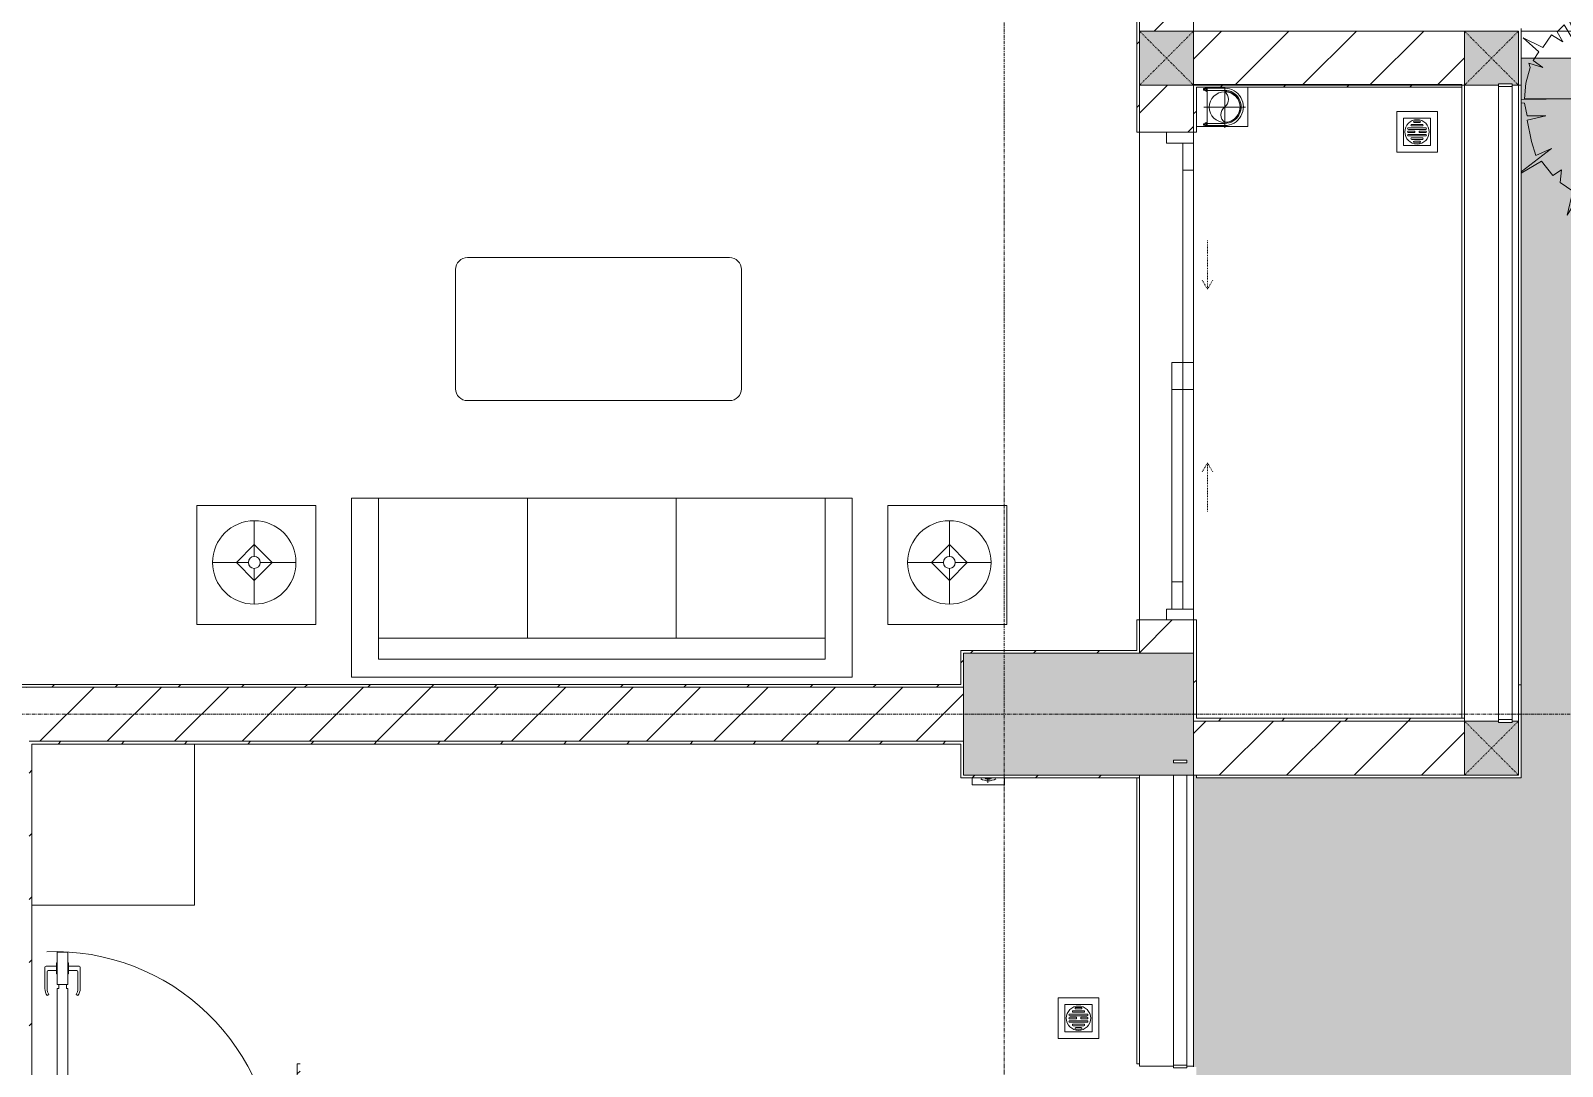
# Model space of a CAD drawing. Header units: millimetres. Extents: x 5357 to 259384, y -16348 to 109893.
# Drawn here: x 49158 to 54814, y 60437 to 64260 of the extents above; entities that cross this region are included whole.
import ezdxf

# ---------------------------------------------------------------- set-up
doc = ezdxf.new("R2010")
doc.units = ezdxf.units.MM
for name, pattern in [('Dash', [6, 3, -3]), ('Grid Line', [22.225, 12.7, -3.175, 3.175, -3.175]), ('IMPORT-CENTER _3_', [10.16, 6.35, -1.27, 1.27, -1.27])]:
    doc.linetypes.add(name, pattern=pattern)
for name, color, linetype, lineweight in [('0-1', 7, 'Continuous', 5), ('A-DETL-GENF-1', 53, 'Continuous', 9), ('A-DOOR', 31, 'Continuous', 9), ('A-DOOR-1', 254, 'Continuous', 9), ('A-DOOR-2', 53, 'Continuous', 9), ('A-DOOR-FRAM', 31, 'Continuous', 9), ('A-DOOR-HDLN', 31, 'Dash', 9), ('A-FLOR-1', 53, 'Continuous', 9), ('A-FLOR-HRAL', 11, 'Continuous', 9), ('A-FLOR-HRAL-1', 254, 'Continuous', 9), ('A-FLOR-HRAL-2', 53, 'Continuous', 9), ('A-FLOR-PATT', 8, 'Continuous', 9), ('A-WALL', 113, 'Continuous', 9), ('A-WALL-2', 53, 'Continuous', 9), ('A-WALL-3', 113, 'Continuous', 18), ('A-WALL-PATT', 111, 'Continuous', 9), ('A-WALL-PATT-2', 53, 'Continuous', 9), ('G-IMPT', 8, 'Continuous', 9), ('G-IMPT-1', 254, 'Continuous', 9), ('G-IMPT-2', 8, 'IMPORT-CENTER _3_', 9), ('I-FURN', 30, 'Continuous', 9), ('I-FURN-1', 254, 'Continuous', 9), ('I-WALL-1', 9, 'Continuous', 18), ('I-WALL-2', 53, 'Continuous', 9), ('L-PLNT-1', 7, 'Continuous', 9), ('M-EQPM', 50, 'Continuous', 9), ('S-BEAM-1', 53, 'Continuous', 9), ('S-COLS', 52, 'Continuous', 9), ('S-COLS-1', 253, 'Continuous', 5), ('S-COLS-2', 9, 'Continuous', 18), ('S-COLS-5', 52, 'Continuous', 18), ('S-COLS-6', 52, 'Dash', 9), ('S-COLS-HDLN', 52, 'Dash', 9), ('S-GRID-1', 1, 'Grid Line', 9)]:
    doc.layers.add(name, color=color, linetype=linetype, lineweight=lineweight)
pattern_1 = [(45, (0, 0), (-116.67262, 116.67262), [])]
pattern_2 = [(45, (0, 0), (-124.4508, 124.4508), [])]

# ---------------------------------------------------------------- blocks, each defined once
blk = doc.blocks.new('NCV_TKTC_KET CAU_rvt-1-TKCS_MB CẢNH QUAN CÂY XANH')
at = {"layer": 'S-COLS-1'}
h = blk.add_hatch(color=256, dxfattribs=at)
h.paths.add_polyline_path([(53452.6, 61511.9), (53452.6, 61961.9), (52602.6, 61961.9), (52602.6, 61511.9), (53427.6, 61511.9)])
h.paths.add_polyline_path([(53427.6, 61556.9), (53377.6, 61556.9), (53377.6, 61566.9), (53427.6, 61566.9)])
at = {"layer": 'A-FLOR-1'}
blk.add_line((53452.6, 60436.9), (53452.6, 61511.9), dxfattribs=at)
at = {"layer": 'S-BEAM-1'}
blk.add_line((54652.6, 61711.9), (54652.6, 64058.6), dxfattribs=at)
at = {"layer": 'S-COLS-2'}
for p, q in [((52602.6, 61961.9), (52602.6, 61511.9)), ((53452.6, 61961.9), (52602.6, 61961.9)), ((53452.6, 61511.9), (53452.6, 61961.9)), ((52602.6, 61511.9), (53452.6, 61511.9))]:
    blk.add_line(p, q, dxfattribs=at)
blk = doc.blocks.new('LOBBY_SOFA_1 - LOBBY_SOFA_1-V24-TKCS_MB CẢNH QUAN CÂY XANH')
at = {"layer": 'I-FURN'}
for p, q in [((-2128.3, 1548.5), (-1160.3, 1548.5)), ((-2172.3, 1064.5), (-2172.3, 1504.5)), ((-1116.3, 1504.5), (-1116.3, 1064.5)), ((-1160.3, 1020.5), (-2128.3, 1020.5)), ((-2688.2, 633.5), (-3128.2, 633.5)), ((-3128.2, 633.5), (-3128.2, 193.5)), ((-2688.2, 193.5), (-2688.2, 633.5)), ((-2556, 660), (-708, 660)), ((-2556, 0), (-2556, 660)), ((-2457, 66), (-2457, 660)), ((-1907, 143), (-1907, 660)), ((-1357, 143), (-1357, 660)), ((-807, 660), (-807, 66)), ((-708, 660), (-708, 0)), ((-575.9, 633.5), (-135.9, 633.5)), ((-575.9, 193.5), (-575.9, 633.5)), ((-135.9, 633.5), (-135.9, 193.5)), ((-2915.4, 445), (-2915.4, 577)), ((-348.6, 445), (-348.6, 577)), ((-2981.4, 423), (-2915.4, 489)), ((-2915.4, 489), (-2849.4, 423)), ((-348.6, 489), (-414.6, 423)), ((-282.6, 423), (-348.6, 489)), ((-2937.4, 423), (-3069.4, 423)), ((-2915.4, 357), (-2981.4, 423)), ((-2849.4, 423), (-2915.4, 357)), ((-2915.4, 269), (-2915.4, 401)), ((-2893.4, 423), (-2761.4, 423)), ((-370.6, 423), (-502.6, 423)), ((-414.6, 423), (-348.6, 357)), ((-348.6, 357), (-282.6, 423)), ((-348.6, 269), (-348.6, 401)), ((-326.6, 423), (-194.6, 423)), ((-3128.2, 193.5), (-2688.2, 193.5)), ((-135.9, 193.5), (-575.9, 193.5)), ((-807, 143), (-2457, 143)), ((-807, 66), (-2457, 66)), ((-708, 0), (-2556, 0))]:
    blk.add_line(p, q, dxfattribs=at)
for centre, radius in [((-2915.4, 423), 154), ((-348.6, 423), 154), ((-2915.4, 423), 22), ((-348.6, 423), 22)]:
    blk.add_circle(centre, radius, dxfattribs=at)
for centre, start, end in [((-2128.3, 1504.5), 90, 180), ((-1160.3, 1504.5), 0, 90), ((-2128.3, 1064.5), 180, 270), ((-1160.3, 1064.5), 270, 0)]:
    blk.add_arc(centre, 44, start, end, dxfattribs=at)
at = {"layer": 'I-FURN-1'}
for p, q in [((-2128.3, 1548.5), (-1160.3, 1548.5)), ((-2172.3, 1064.5), (-2172.3, 1504.5)), ((-1116.3, 1504.5), (-1116.3, 1064.5)), ((-1160.3, 1020.5), (-2128.3, 1020.5)), ((-3128.2, 633.5), (-2688.2, 633.5)), ((-3128.2, 193.5), (-3128.2, 633.5)), ((-2688.2, 633.5), (-2688.2, 193.5)), ((-2556, 660), (-708, 660)), ((-2556, 0), (-2556, 660)), ((-708, 660), (-708, 0)), ((-575.9, 633.5), (-135.9, 633.5)), ((-575.9, 193.5), (-575.9, 633.5)), ((-135.9, 633.5), (-135.9, 193.5)), ((-2688.2, 193.5), (-3128.2, 193.5)), ((-135.9, 193.5), (-575.9, 193.5)), ((-708, 0), (-2556, 0))]:
    blk.add_line(p, q, dxfattribs=at)
for centre, start, end in [((-2128.3, 1504.5), 90, 180), ((-1160.3, 1504.5), 0, 90), ((-2128.3, 1064.5), 180, 270), ((-1160.3, 1064.5), 270, 0)]:
    blk.add_arc(centre, 44, start, end, dxfattribs=at)
blk = doc.blocks.new('MAY GIAT - MAY GIAT_dwg-V26-TKCS_MB CẢNH QUAN CÂY XANH')
at = {"layer": 'G-IMPT-1', "flags": 128}
blk.add_lwpolyline([(5, 596.6), (5, 2.3), (605, 2.3)], dxfattribs=at)
blk = doc.blocks.new('MAY GIAT - MAY GIAT-V27-TKCS_MB CẢNH QUAN CÂY XANH')
at = {"layer": 'I-FURN-1'}
for p, q in [((5, -2.3), (605, -2.3)), ((5, -596.6), (5, -2.3))]:
    blk.add_line(p, q, dxfattribs=at)
at = {"extrusion": (0, 0, -1), "zscale": -1, "rotation": 180}
blk.add_blockref('MAY GIAT - MAY GIAT_dwg-V26-TKCS_MB CẢNH QUAN CÂY XANH', (0, 0), dxfattribs=at)
blk = doc.blocks.new('Railing - 50 x 10mm-457210-TKCS_MB CẢNH QUAN CÂY XANH')
at = {"layer": 'A-FLOR-HRAL-2'}
for p, q in [((25, 5), (-25, 5)), ((-25, 5), (-25, -5)), ((25, -5), (25, 5)), ((-25, -5), (25, -5))]:
    blk.add_line(p, q, dxfattribs=at)
blk = doc.blocks.new('Railing - Railing-641413-TKCS_MB CẢNH QUAN CÂY XANH')
at = {"layer": 'A-FLOR-HRAL-2'}
for p, q in [((30469.2, 52251.2), (30469.2, 51181.2)), ((30519.2, 51181.2), (30519.2, 52251.2))]:
    blk.add_line(p, q, dxfattribs=at)
at = {"extrusion": (0, 0, -1), "zscale": -1}
for p in [(-30494.2, 52301.2), (-30494.2, 51176.2)]:
    blk.add_blockref('Railing - 50 x 10mm-457210-TKCS_MB CẢNH QUAN CÂY XANH', p, dxfattribs=at)
blk = doc.blocks.new('DOOR_CW_01 CANH MO-PANEL KINH - DIG_01-900x2200-CỬA NHÔM KÍNH-400868-TKCS_MB CẢNH QUAN CÂY XANH')
at = {"layer": 'A-DETL-GENF-1'}
for p, q in [((-397, 872), (-357, 872)), ((-397, 752), (-397, 872)), ((-357, 872), (-357, 752)), ((-442, 737), (-442, 816.5)), ((-399, 820.5), (-438, 820.5)), ((-434, 799.5), (-434, 737)), ((-399, 803.5), (-430, 803.5)), ((-399, 831.8), (-397, 831.8)), ((-399, 792.2), (-399, 831.8)), ((-397, 792.2), (-399, 792.2)), ((-397, 792.2), (-397, 831.8)), ((-357, 792.2), (-357, 831.8)), ((-355, 831.8), (-357, 831.8)), ((-357, 792.2), (-355, 792.2)), ((-355, 792.2), (-355, 831.8)), ((-355, 820.5), (-316, 820.5)), ((-355, 803.5), (-324, 803.5)), ((-320, 799.5), (-320, 737)), ((-312, 737), (-312, 816.5)), ((-357, 752), (-397, 752)), ((-397, 738), (-391, 738)), ((-397, 738), (-397, 196)), ((-363, 752), (-391, 752)), ((-391, 752), (-391, 738)), ((-363, 738), (-363, 752)), ((-357, 738), (-363, 738)), ((-357, 196), (-357, 738)), ((-433.9, 711.2), (-427.3, 715.8)), ((-320.1, 711.2), (-326.7, 715.8)), ((-397, 196), (-391, 196)), ((-357, 182), (-397, 182)), ((-397, 182), (-397, 62)), ((-391, 196), (-391, 182)), ((-391, 182), (-363, 182)), ((-357, 196), (-363, 196)), ((-363, 182), (-363, 196)), ((-357, 62), (-357, 182)), ((-397, 62), (-357, 62))]:
    blk.add_line(p, q, dxfattribs=at)
blk.add_circle((-407, 60), 10, dxfattribs=at)
for centre, radius, start, end in [((-407, 60), 814, 360, 92), ((-438, 816.5), 4, 90, 180), ((-430, 799.5), 4, 90, 180), ((-324, 799.5), 4, 360, 90), ((-316, 816.5), 4, 0, 90), ((-397, 737), 45, 180, 215), ((-397, 737), 37, 180, 215), ((-357, 737), 37, 325, 0), ((-357, 737), 45, 325, 0)]:
    blk.add_arc(centre, radius, start, end, dxfattribs=at)
at = {"layer": 'A-DOOR-2'}
for p, q in [((-410, 50), (-450, 50)), ((-450, 50), (-450, -50)), ((-410, 0), (-410, 50)), ((-400, 0), (-410, 0)), ((-407, 50), (-382, 50)), ((-400, -50), (-400, 0)), ((410, 0), (400, 0)), ((400, 0), (400, -50)), ((450, 50), (410, 50)), ((410, 50), (410, 0)), ((450, -50), (450, 50)), ((-450, -50), (-400, -50)), ((400, -50), (450, -50))]:
    blk.add_line(p, q, dxfattribs=at)
blk = doc.blocks.new('NCV_TKTC_TANG 1_rvt-1-TKCS_MB CẢNH QUAN CÂY XANH')
at = {"layer": 'A-WALL-PATT-2'}
h = blk.add_hatch(dxfattribs=at)
h.set_pattern_fill('FP_10', color=256, style=0, pattern_type=2)
h.set_pattern_definition(pattern_1)
h.paths.add_polyline_path([(53252.6, 61962), (53252.6, 62085.3), (53242.6, 62085.3), (53242.6, 61962)])
h.paths.add_polyline_path([(53242.6, 63885.3), (53252.6, 63885.3), (53252.6, 64826.9), (53242.6, 64826.9), (53242.6, 64032.8)])
h = blk.add_hatch(dxfattribs=at)
h.set_pattern_fill('FP_10', color=256, style=0, pattern_type=2)
h.set_pattern_definition(pattern_1)
h.paths.add_polyline_path([(53452.6, 61711.9), (53462.6, 61711.9), (53462.6, 62085.3), (53452.6, 62085.3)])
h.paths.add_polyline_path([(53462.6, 63885.3), (53462.6, 64061.9), (53452.6, 64061.9), (53452.6, 63885.3)])
h = blk.add_hatch(dxfattribs=at)
h.set_pattern_fill('FP_10', color=256, style=0, pattern_type=2)
h.set_pattern_definition(pattern_1)
h.paths.add_polyline_path([(53774.5, 64051.9), (54442.6, 64051.9), (54442.6, 64061.9), (53462.6, 64061.9), (53462.6, 64051.9)])
h = blk.add_hatch(dxfattribs=at)
h.set_pattern_fill('FP_10', color=256, style=0, pattern_type=2)
h.set_pattern_definition(pattern_1)
h.paths.add_polyline_path([(52592.5, 61962), (53242.6, 61962), (53242.6, 61972), (52592.5, 61972)])
h = blk.add_hatch(dxfattribs=at)
h.set_pattern_fill('FP_10', color=256, style=0, pattern_type=2)
h.set_pattern_definition(pattern_1)
h.paths.add_polyline_path([(52602.5, 61836.9), (52602.5, 61962), (52592.5, 61962), (52592.5, 61836.9)])
h = blk.add_hatch(dxfattribs=at)
h.set_pattern_fill('FP_10', color=256, style=0, pattern_type=2)
h.set_pattern_definition(pattern_1)
h.paths.add_polyline_path([(45752.6, 61836.9), (52592.5, 61836.9), (52592.5, 61846.9), (45752.6, 61846.9)])
h = blk.add_hatch(dxfattribs=at)
h.set_pattern_fill('FP_10', color=256, style=0, pattern_type=2)
h.set_pattern_definition(pattern_1)
h.paths.add_polyline_path([(53462.6, 61711.9), (54452.6, 61711.9), (54452.6, 61721.9), (53462.6, 61721.9)])
h = blk.add_hatch(dxfattribs=at)
h.set_pattern_fill('FP_10', color=256, style=0, pattern_type=2)
h.set_pattern_definition(pattern_1)
h.paths.add_polyline_path([(52592.6, 61626.9), (52602.6, 61626.9), (52602.6, 61636.9), (49152.6, 61636.9), (49152.6, 61626.9), (52564.1, 61626.9)])
h = blk.add_hatch(dxfattribs=at)
h.set_pattern_fill('FP_10', color=256, style=0, pattern_type=2)
h.set_pattern_definition(pattern_1)
h.paths.add_polyline_path([(49152.6, 60046.9), (49162.6, 60046.9), (49162.6, 61626.9), (49152.6, 61626.9), (49152.6, 60136.9)])
h = blk.add_hatch(dxfattribs=at)
h.set_pattern_fill('FP_10', color=256, style=0, pattern_type=2)
h.set_pattern_definition(pattern_1)
h.paths.add_polyline_path([(53252.6, 61501.9), (53252.6, 61511.9), (52602.6, 61511.9), (52602.6, 61501.9)])
h = blk.add_hatch(dxfattribs=at)
h.set_pattern_fill('FP_10', color=256, style=0, pattern_type=2)
h.set_pattern_definition(pattern_1)
h.paths.add_polyline_path([(50143.2, 60036.9), (50152.6, 60036.9), (50152.6, 60446.9), (50142.6, 60446.9), (50142.6, 60036.9)])
at = {"layer": 'A-FLOR-1'}
for p, q in [((53252.6, 62085.3), (53252.6, 63885.3)), ((53252.6, 63885.3), (53252.6, 62085.3)), ((53452.6, 62125.3), (53452.6, 62935.5))]:
    blk.add_line(p, q, dxfattribs=at)
at = {"layer": 'A-WALL-2'}
for p, q in [((53252.6, 60437.3), (53252.6, 61501.9)), ((53452.6, 61511.9), (53452.6, 60437.3)), ((53252.6, 60437.3), (53377.6, 60437.3)), ((53427.6, 60437.3), (53452.6, 60437.3))]:
    blk.add_line(p, q, dxfattribs=at)
at = {"layer": 'I-WALL-1'}
for p, q in [((53242.6, 64826.9), (53242.6, 63885.3)), ((53252.6, 63885.3), (53252.6, 64826.9)), ((53452.6, 64061.9), (53452.6, 63885.3)), ((53462.6, 64061.9), (53452.6, 64061.9)), ((54442.6, 64061.9), (53462.6, 64061.9)), ((53462.6, 64051.9), (54442.6, 64051.9)), ((53462.6, 63885.3), (53462.6, 64051.9)), ((54442.6, 64051.9), (54442.6, 64061.9)), ((53242.6, 63885.3), (53252.6, 63885.3)), ((53452.6, 63885.3), (53462.6, 63885.3)), ((53242.6, 62085.3), (53242.6, 61972)), ((53252.6, 62085.3), (53242.6, 62085.3)), ((53252.6, 61962), (53252.6, 62085.3)), ((53452.6, 62085.3), (53452.6, 61711.9)), ((53462.6, 62085.3), (53452.6, 62085.3)), ((53462.6, 61721.9), (53462.6, 62085.3)), ((53242.6, 61972), (52592.5, 61972)), ((52592.5, 61972), (52592.5, 61962)), ((52592.5, 61962), (52592.5, 61846.9)), ((52602.5, 61962), (53242.6, 61962)), ((52602.5, 61836.9), (52602.5, 61962)), ((53242.6, 61962), (53252.6, 61962)), ((45752.6, 61836.9), (52592.5, 61836.9)), ((52592.5, 61846.9), (45762.6, 61846.9)), ((52592.5, 61836.9), (52602.5, 61836.9)), ((54452.6, 61721.9), (53462.6, 61721.9)), ((54452.6, 61711.9), (54452.6, 61721.9)), ((53452.6, 61711.9), (53462.6, 61711.9)), ((53462.6, 61711.9), (54452.6, 61711.9)), ((52602.6, 61636.9), (49152.6, 61636.9)), ((49162.6, 61626.9), (52592.6, 61626.9)), ((49162.6, 60046.9), (49162.6, 61626.9)), ((52592.6, 61626.9), (52592.6, 61501.9)), ((52602.6, 61626.9), (52602.6, 61636.9)), ((52602.6, 61511.9), (52602.6, 61626.9)), ((52592.6, 61501.9), (52602.6, 61501.9)), ((53252.6, 61511.9), (52602.6, 61511.9)), ((52602.6, 61501.9), (53252.6, 61501.9)), ((53252.6, 61501.9), (53252.6, 61511.9)), ((50142.6, 60446.9), (50142.6, 60046.9)), ((50152.6, 60446.9), (50142.6, 60446.9))]:
    blk.add_line(p, q, dxfattribs=at)
at = {"layer": 'I-WALL-2'}
for p, q in [((54442.6, 61721.9), (54442.6, 64051.9)), ((54452.6, 64058.6), (54452.6, 61721.9)), ((53242.6, 60446.9), (53242.6, 61501.9)), ((53242.6, 60446.9), (53252.6, 60446.9))]:
    blk.add_line(p, q, dxfattribs=at)
at = {"layer": 'A-DOOR-1'}
blk.add_blockref('DOOR_CW_01 CANH MO-PANEL KINH - DIG_01-900x2200-CỬA NHÔM KÍNH-400868-TKCS_MB CẢNH QUAN CÂY XANH', (49652.6, 59986.9), dxfattribs=at)
at = {"layer": 'A-FLOR-HRAL-1'}
blk.add_blockref('Railing - Railing-641413-TKCS_MB CẢNH QUAN CÂY XANH', (22908.5, 9260.7), dxfattribs=at)
at = {"layer": 'I-FURN-1'}
blk.add_blockref('LOBBY_SOFA_1 - LOBBY_SOFA_1-V24-TKCS_MB CẢNH QUAN CÂY XANH', (52899.1, 61874.1), dxfattribs=at)
at = {"layer": 'I-FURN-1', "rotation": 180}
blk.add_blockref('MAY GIAT - MAY GIAT-V27-TKCS_MB CẢNH QUAN CÂY XANH', (49767.5, 61030.3), dxfattribs=at)
blk = doc.blocks.new('DEG_02-DEG_03 - DEG_02B-1800x2400mm-CỬA ĐI 02 CÁNH TRƯỢT-2213204-TKCS_MB CẢNH QUAN CÂY XANH')
at = {"layer": 'A-DOOR'}
for p, q in [((-760, 100), (-860, 100)), ((-860, 100), (-860, 60)), ((-860, 60), (-760, 60)), ((-760, 60), (-760, 100)), ((-760, 100), (-50, 100)), ((-50, 60), (-760, 60)), ((50, 100), (-50, 100)), ((-50, 100), (-50, 60)), ((50, 60), (-50, 60)), ((-50, 60), (-50, 20)), ((-50, 60), (50, 60)), ((50, 60), (50, 100)), ((50, 20), (50, 60)), ((50, 60), (760, 60)), ((860, 60), (760, 60)), ((760, 60), (760, 20)), ((860, 20), (860, 60)), ((-50, 20), (50, 20)), ((760, 20), (50, 20)), ((760, 20), (860, 20))]:
    blk.add_line(p, q, dxfattribs=at)
at = {"layer": 'A-DOOR-FRAM'}
for p, q in [((-860, 100), (-900, 100)), ((-900, 100), (-900, 0)), ((-860, 0), (-860, 100)), ((900, 100), (860, 100)), ((860, 100), (860, 0)), ((900, 0), (900, 100)), ((-900, 0), (-860, 0)), ((860, 0), (900, 0))]:
    blk.add_line(p, q, dxfattribs=at)
at = {"layer": 'A-DOOR-HDLN'}
for p, q in [((-320.4, 151.1), (-355, 171.1)), ((320.4, 151.1), (355, 171.1)), ((-500.4, 151.1), (-320.4, 151.1)), ((-320.4, 151.1), (-355, 131.1)), ((320.4, 151.1), (355, 131.1)), ((500.4, 151.1), (320.4, 151.1))]:
    blk.add_line(p, q, dxfattribs=at)
blk = doc.blocks.new('Railing - 50 x 10mm-1251311-TKCS_MB CẢNH QUAN CÂY XANH')
at = {"layer": 'A-FLOR-HRAL'}
for p, q in [((25, 5), (-25, 5)), ((-25, 5), (-25, -5)), ((25, -5), (25, 5)), ((-25, -5), (25, -5))]:
    blk.add_line(p, q, dxfattribs=at)
blk = doc.blocks.new('Railing - Railing-1598472-TKCS_MB CẢNH QUAN CÂY XANH')
at = {"layer": 'A-FLOR-HRAL'}
for p, q in [((54578.6, 64053.6), (54578.6, 61716.9)), ((54628.6, 61716.9), (54628.6, 64053.6))]:
    blk.add_line(p, q, dxfattribs=at)
for p in [(54603.6, 64058.6), (54603.6, 61711.9)]:
    blk.add_blockref('Railing - 50 x 10mm-1251311-TKCS_MB CẢNH QUAN CÂY XANH', p)
blk = doc.blocks.new('TKTC_XREF_251221_MB TANG 1 - TKTC_XREF_260130_MB TANG 1_dwg_THU NUOC - THU NUOC-444531-TKCS_MB TẦNG 1-4202124-TKCS_MB CẢNH QUAN CÂY XANH')
at = {"layer": 'M-EQPM'}
for p, q in [((-23.3, 10.8), (40.9, 10.8)), ((40.9, 4.8), (-23.3, 4.8)), ((-11, 23.3), (28.5, 23.3)), ((28.5, 17.3), (-11, 17.3)), ((-1.1, 35.6), (18.5, 35.6)), ((18.5, 29.6), (-1.1, 29.6)), ((-23.3, -13.6), (40.9, -13.6)), ((40.9, -19.6), (-23.3, -19.6)), ((-11, -26.1), (28.5, -26.1)), ((28.5, -32.1), (-11, -32.1)), ((-1.1, -38.5), (18.5, -38.5)), ((18.5, -44.5), (-1.1, -44.5))]:
    blk.add_line(p, q, dxfattribs=at)
at = {"layer": 'M-EQPM', "flags": 128}
for points in [[(83.7, -79.4), (83.7, 70.6), (-66.3, 70.6), (-66.3, -79.4)], [(58.7, -54.4), (58.7, 45.6), (-41.3, 45.6), (-41.3, -54.4)]]:
    blk.add_lwpolyline(points, close=True, dxfattribs=at)
for points in [[(-23.3, -1.2), (0.7, -1.2), (0.7, -7.2), (-23.3, -7.2)], [(40.9, -7.2), (16.7, -7.2), (16.7, -1.2), (40.9, -1.2)]]:
    blk.add_lwpolyline(points, dxfattribs=at)
at = {"layer": 'M-EQPM'}
for centre, radius, start, end in [((8.7, -4.4), 45, 360, 180), ((8.7, -4.4), 45, 360, 180), ((-23.3, 7.8), 3, 90, 270), ((-11, 20.3), 3, 90, 270), ((-1.1, 32.6), 3, 90, 270), ((18.5, 32.6), 3, 270, 90), ((28.5, 20.3), 3, 270, 90), ((40.9, 7.8), 3, 270, 90), ((8.7, -4.4), 45, 180, 360), ((8.7, -4.4), 45, 180, 360), ((-23.3, -4.2), 3, 90, 270), ((-23.3, -16.6), 3, 90, 270), ((-11, -29.1), 3, 90, 270), ((-1.1, -41.5), 3, 90, 270), ((18.5, -41.5), 3, 270, 90), ((28.5, -29.1), 3, 270, 90), ((40.9, -4.2), 3, 270, 90), ((40.9, -16.6), 3, 270, 90)]:
    blk.add_arc(centre, radius, start, end, dxfattribs=at)
blk = doc.blocks.new('TKTC_XREF_251221_MB TANG 1 - TKTC_XREF_260130_MB TANG 1_dwg_CUM U_DN100-V259-TKCS_MB CẢNH QUAN CÂY XANH')
at = {"layer": 'G-IMPT'}
blk.add_hatch(color=256, dxfattribs=at).paths.add_polyline_path([(61, 0), (55.3, -20.6), (55.3, 24.4), (58.9, 15.8)])
for radius, start, end in [(57, 355.51306, 4.48694), (61, 345.73256, 14.26744), (69, 329.57346, 30.42654)]:
    blk.add_arc((0, 0), radius, start, end, dxfattribs=at)
blk = doc.blocks.new('TKTC_XREF_251221_MB TANG 1 - TKTC_XREF_260130_MB TANG 1_dwg_$cc-V260-TKCS_MB CẢNH QUAN CÂY XANH')
at = {"layer": 'G-IMPT-2'}
blk.add_line((-0.673, 0), (-0.468, 0), dxfattribs=at)
blk = doc.blocks.new('TKTC_XREF_251221_MB TANG 1 - TKTC_XREF_260130_MB TANG 1_dwg_CUM U_DN100-4202115-TKCS_MB CẢNH QUAN CÂY XANH')
at = {"layer": 'G-IMPT'}
blk.add_hatch(color=256, dxfattribs=at).paths.add_polyline_path([(0, -61), (0, -57), (14.8, -55.1), (28.5, -49.4), (40.3, -40.3), (49.4, -28.5), (55.1, -14.8), (57, 0), (55.1, 14.8), (49.4, 28.5), (40.3, 40.3), (28.5, 49.4), (14.8, 55.1), (0, 57), (0, 61), (15.8, 58.9), (36.8, 48), (43.1, 43.1), (52.8, 30.5), (58.9, 15.8), (61, 0), (58.9, -15.8), (52.8, -30.5), (43.1, -43.1), (30.5, -52.8), (15.8, -58.9)])
for p, q in [((-79.1, 66.6), (-79.1, 63.4)), ((-76.6, 66.6), (-76.6, 63.4)), ((-74.6, 66.6), (-74.6, 63.4)), ((-72.7, 69.3), (-72.7, 60.7)), ((-66.9, 67.9), (-71.7, 67.9)), ((-66.9, 62.1), (-71.7, 62.1)), ((-65, 69), (0, 69)), ((-79.1, -63.4), (-79.1, -66.6)), ((-76.6, -63.4), (-76.6, -66.6)), ((-74.6, -63.4), (-74.6, -66.6)), ((-72.7, -60.7), (-72.7, -69.3)), ((-66.9, -62.1), (-71.7, -62.1)), ((-66.9, -67.9), (-71.7, -67.9)), ((-65, -69), (0, -69))]:
    blk.add_line(p, q, dxfattribs=at)
at = {"layer": 'G-IMPT', "flags": 128}
for points in [[(-72.7, 67.6), (-78.1, 67.6), (-78.1, 62.4), (-72.7, 62.4)], [(-71.7, 59.2), (-66.9, 59.2), (-66.9, 70.8), (-71.7, 70.8)], [(-66.9, 70.8), (-66.9, 72.7), (-65, 72.7), (-65, 57.3), (-66.9, 57.3), (-66.9, 59.2)], [(-65, 61), (0, 61), (0, 57)], [(-72.7, -62.4), (-78.1, -62.4), (-78.1, -67.6), (-72.7, -67.6)], [(-71.7, -70.8), (-66.9, -70.8), (-66.9, -59.2), (-71.7, -59.2)], [(-66.9, -59.2), (-66.9, -57.3), (-65, -57.3), (-65, -72.7), (-66.9, -72.7), (-66.9, -70.8)], [(-65, -61), (0, -61), (0, -57)]]:
    blk.add_lwpolyline(points, dxfattribs=at)
at = {"layer": 'G-IMPT'}
for centre, radius, start, end in [((-78.1, 66.6), 0.96, 90, 180), ((-78.1, 63.4), 0.96, 180, 270), ((-71.1, 69.3), 1.56, 112.6199, 247.3801), ((-67.9, 65), 4.8, 143.1301, 216.8699), ((-71.1, 60.7), 1.56, 112.6199, 247.3801), ((0, 0), 69, 270, 90), ((0, 0), 61, 270, 90), ((0, 0), 57, 270, 90), ((-78.1, -63.4), 0.96, 90, 180), ((-78.1, -66.6), 0.96, 180, 270), ((-71.1, -60.7), 1.56, 112.6199, 247.3801), ((-67.9, -65), 4.8, 143.1301, 216.8699), ((-71.1, -69.3), 1.56, 112.6199, 247.3801)]:
    blk.add_arc(centre, radius, start, end, dxfattribs=at)
blk = doc.blocks.new('TKTC_XREF_251221_MB TANG 1 - TKTC_XREF_260130_MB TANG 1_dwg_$cc-V328-TKCS_MB CẢNH QUAN CÂY XANH')
at = {"layer": 'G-IMPT'}
blk.add_circle((0, 0), 0.5, dxfattribs=at)
for centre, radius, start, end in [((0, 0), 0.5, 90, 270), ((0.188, 0.25), 0.313, 126.8699, 233.1301), ((-0.188, -0.25), 0.313, 306.8699, 53.1301)]:
    blk.add_arc(centre, radius, start, end, dxfattribs=at)
at = {"layer": 'G-IMPT-2'}
for p, q in [((0, -0.673), (0, 0.65)), ((-0.673, 0), (0.673, 0))]:
    blk.add_line(p, q, dxfattribs=at)
blk = doc.blocks.new('TKTC_XREF_251221_MB TANG 1 - TKTC_XREF_260130_MB TANG 1_dwg-4202109-TKCS_MB CẢNH QUAN CÂY XANH')
at = {"layer": 'G-IMPT'}
for p, q in [((-149649.2, -337294.7), (-149649.2, -337440.2)), ((-150516.7, -339844.7), (-150516.7, -339869.7)), ((-149699, -340911.3), (-149699, -339834.7))]:
    blk.add_line(p, q, dxfattribs=at)
at = {"layer": 'G-IMPT', "flags": 128}
for points in [[(-149649.3, -337294.7), (-149649.3, -337440.4), (-149689.1, -337440.1)], [(-149649.2, -337440.2), (-149499.5, -337440.2), (-149499.5, -337294.7)], [(-150516.7, -339869.7), (-150397.1, -339869.7), (-150397.1, -339844.7)]]:
    blk.add_lwpolyline(points, dxfattribs=at)
at = {"extrusion": (0, 0, -1)}
for name, p, xscale, yscale, zscale, rotation in [('TKTC_XREF_251221_MB TANG 1 - TKTC_XREF_260130_MB TANG 1_dwg_CUM U_DN100-4202115-TKCS_MB CẢNH QUAN CÂY XANH', (149584.3, -337367.7), 0.9975000000000006, 0.9975000000000006, -0.9975000000000006, 180.000991338195), ('TKTC_XREF_251221_MB TANG 1 - TKTC_XREF_260130_MB TANG 1_dwg_$cc-V328-TKCS_MB CẢNH QUAN CÂY XANH', (149584.3, -337368.6), 113.7150000000073, 113.7150000000073, -113.7150000000073, 359.9990086636432), ('TKTC_XREF_251221_MB TANG 1 - TKTC_XREF_260130_MB TANG 1_dwg_CUM U_DN100-V259-TKCS_MB CẢNH QUAN CÂY XANH', (150457.3, -339801), 0.7894736842105242, 0.7894736842105242, -0.7894736842105242, 269.9999999984439)]:
    blk.add_blockref(name, p, dxfattribs=dict(at, xscale=xscale, yscale=yscale, zscale=zscale, rotation=rotation))
at = {"extrusion": (0, 0, -1), "zscale": -1}
for p in [(148865.3, -337455.6), (150115.5, -340727.3)]:
    blk.add_blockref('TKTC_XREF_251221_MB TANG 1 - TKTC_XREF_260130_MB TANG 1_dwg_THU NUOC - THU NUOC-444531-TKCS_MB TẦNG 1-4202124-TKCS_MB CẢNH QUAN CÂY XANH', p, dxfattribs=at)
at = {"xscale": 90.00000000005122, "yscale": 90.00000000005122, "zscale": 90.00000000005122, "rotation": 90.37402677993775}
blk.add_blockref('TKTC_XREF_251221_MB TANG 1 - TKTC_XREF_260130_MB TANG 1_dwg_$cc-V260-TKCS_MB CẢNH QUAN CÂY XANH', (-150459.1, -339802.6), dxfattribs=at)
blk = doc.blocks.new('TKTC_XREF_251221_MB TANG 1 - TKTC_XREF_251221_MB TANG 1-2038492-TKCS_MB CẢNH QUAN CÂY XANH')
blk.add_blockref('TKTC_XREF_251221_MB TANG 1 - TKTC_XREF_260130_MB TANG 1_dwg-4202109-TKCS_MB CẢNH QUAN CÂY XANH', (169499.1, 384109.7))
blk = doc.blocks.new('CAY MAI VAN PHUC - CAY DUC SOC_dwg-V400-TKCS_MB CẢNH QUAN CÂY XANH')
at = {"layer": 'G-IMPT', "flags": 128}
for points in [[(32.8, 479.5), (12.9, 293.4), (6.2, 771.8), (-13.8, 346.6), (-60.3, 479.5), (-67, 419.7), (-133.5, 499.4), (-126.8, 413), (-206.6, 479.5), (-173.4, 359.9), (-213.3, 426.3), (-293.1, 379.8), (-279.8, 346.6), (-319.7, 373.2), (-366.2, 320), (-326.3, 273.5), (-472.6, 306.7), (-359.6, 246.9), (-426.1, 246.9), (-446, 207.1), (-419.4, 173.8), (-452.7, 167.2), (-466, 67.5), (-439.4, 67.5), (-472.6, 47.6), (-439.4, 14.4), (-878.3, -78.6), (-80.3, -38.8), (-472.6, -105.2), (-446, -204.9), (-419.4, -198.2), (-419.4, -238.1), (-352.9, -324.5), (-326.3, -297.9), (-339.6, -364.4), (-313, -377.6), (-206.6, -271.3), (-366.2, -550.4), (-259.8, -417.5), (-213.3, -444.1), (-166.7, -417.5), (-166.7, -457.4), (-100.2, -470.7), (-19.9, -481.4), (-0.5, -390.9), (-0.5, -590.3), (26.2, -484), (86, -477.3), (86, -444.1), (112.6, -464), (212.4, -444.1), (192.4, -404.2), (225.7, -417.5), (278.9, -384.3), (199.1, -191.6), (305.5, -371), (338.7, -337.8), (312.1, -291.3), (365.3, -324.5), (405.2, -264.7), (498.3, -311.2), (425.2, -244.8), (451.8, -204.9), (405.2, -171.7), (471.7, -191.6), (465.1, -171.7), (485, -98.6), (491.7, -25.5), (272.2, -25.5), (506.6, -21.7)], [(506.6, 321.6), (411.9, 266.9), (358.7, 333.3), (318.8, 306.7), (325.4, 366.5), (265.6, 406.4), (292.2, 519.4), (239, 433), (159.2, 466.2), (159.2, 519.4), (112.6, 393.1), (119.3, 479.5), (79.4, 479.5), (72.7, 426.3), (52.8, 486.1), (32.8, 479.5)], [(506.6, -6.6), (491.7, -5.6), (478.4, 54.2), (391.9, 54.2), (478.4, 74.2), (458.4, 173.8), (438.5, 240.3), (365.3, 207.1), (506.6, 315.6)]]:
    blk.add_lwpolyline(points, dxfattribs=at)
at = {"layer": 'G-IMPT'}
blk.add_circle((0, 0), 38.6, dxfattribs=at)
blk = doc.blocks.new('CAY MAI VAN PHUC - CAY BONG TRANG-V401-TKCS_MB CẢNH QUAN CÂY XANH')
at = {"xscale": 0.7894736842105263, "yscale": 0.7894736842105263, "zscale": 0.7894736842105263}
blk.add_blockref('CAY MAI VAN PHUC - CAY DUC SOC_dwg-V400-TKCS_MB CẢNH QUAN CÂY XANH', (0, 0), dxfattribs=at)
blk = doc.blocks.new('G1_SOF - BO TRU - 200x200-3050151-TKCS_MB CẢNH QUAN CÂY XANH')
at = {"layer": 'S-COLS-HDLN'}
for p, q in [((-100, 100), (100, -100)), ((100, 100), (-100, -100))]:
    blk.add_line(p, q, dxfattribs=at)

msp = doc.modelspace()

# ---------------------------------------------------------------- hatches: boundary and pattern name
at = {"layer": 'A-FLOR-PATT'}
h = msp.add_hatch(dxfattribs=at)
h.set_pattern_fill('FP_23', color=256, style=0, pattern_type=2)
h.set_pattern_definition([(0, (167.64, 11.2), (558.8, 558.8), [83.82, -16.764, 22.352, -16.764, -419.1]), (0, (167.64, 11.2), (558.8, 558.8), [-139.7, 83.82, -335.28]), (0, (139.7, 27.94), (558.8, 558.8), [55.88, -41.91, 83.82, -41.91, -335.28]), (0, (139.7, 27.94), (558.8, 558.8), [-223.52, 55.88, -279.4]), (0, (335.3, 251.46), (558.8, 558.8), [69.85, -27.94, 69.85, -391.16]), (0, (55.9, 363.2), (558.8, 558.8), [27.94, -55.88, 27.94, -447.04]), (90, (111.76, 363.2), (-558.8, 558.8), [50.292, -508.508]), (90, (279.4, 27.94), (-558.8, 558.8), [55.88, -502.92]), (90, (419.1, 251.46), (-558.8, 558.8), [55.88, -502.92]), (45, (352.04, 22.35), (0, 558.7996), [55.88, -734.383]), (135, (206.76, 22.35), (-558.7996, 0), [55.88, -734.383]), (63.435, (335.28, 25.15), (-0.0005, 558.8001), [55.88, -1193.635]), (75.964, (307.34, 27.94), (-0.00237, 558.80038), [55.88, -2248.111]), (75.964, (447.04, 251.46), (-0.00237, 558.80038), [44.704, -2259.287]), (75.964, (122.94, 363.22), (-0.00237, 558.80038), [39.116, -2264.875]), (104.036, (251.46, 27.94), (0.00237, 558.80038), [55.88, -2248.111]), (104.036, (391.16, 251.46), (0.00237, 558.80038), [44.704, -2259.287]), (104.036, (100.58, 363.22), (0.00237, 558.80038), [39.116, -2264.875]), (116.565, (223.52, 25.15), (0.0005, 558.8001), [55.88, -1193.634])])
h.paths.add_polyline_path([(54666.6, 53411.9), (60142.5, 53411.9), (60143.5, 55396.3), (62163.2, 55396.9), (62264.5, 55404), (62363.6, 55422.4), (62460.7, 55452.1), (62556.4, 55494.2), (62631.4, 55536.5), (62713.7, 55596.1), (62789, 55664.9), (62859.7, 55747.3), (62914.6, 55828.1), (62954.4, 55900.2), (62992.6, 55992.4), (63020.3, 56088.3), (63037, 56186.7), (63042.6, 56286.3), (63042.1, 61272.4), (63034.9, 61462.3), (63015.3, 61651.4), (62983.2, 61838.9), (62938.5, 62025), (62881.4, 62208.3), (62811.9, 62388), (62731.2, 62561.6), (62635.7, 62735.2), (62551.3, 62870.1), (62421.8, 63046.6), (62319, 63170.9), (62188.6, 63309.2), (62048.9, 63438.9), (61900.8, 63559.3), (61744.8, 63669.8), (61581.4, 63770.1), (61411, 63859.5), (61234, 63937.8), (61050.3, 64004.7), (60898.6, 64050.6), (60714.7, 64093.3), (60528.6, 64124), (60340.9, 64142.4), (60152.6, 64148.6), (60152.6, 64158.6), (54662.6, 64158.6), (54661.5, 61501.9), (53462.6, 61501.9), (53462.6, 61511.9), (53452.6, 61511.9), (53452.7, 60435.3), (53462.6, 60435.3), (53463.1, 56843.3), (54662.6, 56843.3), (54662.6, 53411.9)])
at = {"layer": 'A-WALL-PATT'}
h = msp.add_hatch(dxfattribs=at)
h.set_pattern_fill('FP_1', color=256, style=0, pattern_type=2)
h.set_pattern_definition(pattern_2)
h.paths.add_polyline_path([(53452.6, 64258.6), (53452.6, 66035.3), (53252.6, 66035.3), (53252.6, 64258.6)])
h.paths.add_polyline_path([(53252.6, 67435.3), (53452.6, 67435.3), (53452.6, 68435.3), (53252.6, 68435.3)])
h = msp.add_hatch(dxfattribs=at)
h.set_pattern_fill('FP_1', color=256, style=0, pattern_type=2)
h.set_pattern_definition(pattern_2)
h.paths.add_polyline_path([(53452.6, 64058.6), (54452.6, 64058.6), (54452.6, 64258.6), (53452.6, 64258.6)])
h = msp.add_hatch(dxfattribs=at)
h.set_pattern_fill('FP_1', color=256, style=0, pattern_type=2)
h.set_pattern_definition(pattern_2)
h.paths.add_polyline_path([(53452.6, 61961.9), (53452.6, 62085.3), (53252.6, 62085.3), (53252.6, 61961.9), (53352.6, 61961.9)])
h.paths.add_polyline_path([(53452.6, 63885.3), (53452.6, 64058.6), (53252.6, 64058.6), (53252.6, 63885.3), (53352.6, 63885.3)])
h = msp.add_hatch(dxfattribs=at)
h.set_pattern_fill('FP_1', color=256, style=0, pattern_type=2)
h.set_pattern_definition(pattern_2)
h.paths.add_polyline_path([(45752.6, 61636.9), (48952.9, 61636.9), (48952.9, 61835.3), (49152.9, 61835.3), (49152.9, 61636.9), (52602.6, 61636.9), (52602.6, 61836.9), (45752.6, 61836.9)])
h = msp.add_hatch(dxfattribs=at)
h.set_pattern_fill('FP_1', color=256, style=0, pattern_type=2)
h.set_pattern_definition(pattern_2)
h.paths.add_polyline_path([(53452.6, 61511.9), (54452.6, 61511.9), (54452.6, 61711.9), (53452.6, 61711.9), (53452.6, 61567.2)])
at = {"layer": 'S-COLS-1'}
for points in [[(53252.6, 64058.6), (53452.6, 64058.6), (53452.6, 64258.6), (53252.6, 64258.6)], [(54652.6, 64058.6), (54652.6, 64258.6), (54452.6, 64258.6), (54452.6, 64058.6), (54578.6, 64058.6), (54578.6, 64063.6), (54628.6, 64063.6), (54628.6, 64058.6)], [(54628.6, 61511.9), (54652.6, 61511.9), (54652.6, 61711.9), (54628.6, 61711.9), (54628.6, 61706.9), (54578.6, 61706.9), (54578.6, 61711.9), (54452.6, 61711.9), (54452.6, 61511.9), (54578.6, 61511.9)]]:
    msp.add_hatch(color=256, dxfattribs=at).paths.add_polyline_path(points)

# ---------------------------------------------------------------- linework, layer by layer
at = {"layer": 'A-WALL'}
for p, q in [((53452.6, 66035.3), (53452.6, 64058.6)), ((53252.6, 64258.6), (53452.6, 64258.6)), ((54452.6, 64058.6), (54452.6, 64258.6)), ((54662.6, 64258.6), (60152.6, 64258.6)), ((60152.6, 64158.6), (54662.6, 64158.6)), ((53452.6, 64058.6), (53252.6, 64058.6)), ((54652.6, 61845.3), (54652.6, 64058.6)), ((54662.6, 64058.6), (54662.6, 61845.3)), ((53252.6, 62085.3), (53252.6, 63885.3)), ((53452.6, 62935.3), (53452.6, 62125.3)), ((54452.6, 61511.9), (54452.6, 61711.9)), ((53462.6, 61511.9), (54452.6, 61511.9))]:
    msp.add_line(p, q, dxfattribs=at)
at = {"layer": 'A-WALL-3'}
for p, q in [((53252.6, 66035.3), (53252.6, 64258.6)), ((54662.6, 64058.6), (54662.6, 64268.6)), ((53452.6, 64258.6), (54652.6, 64258.6)), ((54652.6, 64258.6), (54652.6, 64058.6)), ((53252.6, 64058.6), (53252.6, 63885.3)), ((53452.6, 64058.6), (54452.6, 64058.6)), ((53452.6, 63885.3), (53452.6, 64058.6)), ((54652.6, 64058.6), (54662.6, 64058.6)), ((53252.6, 63885.3), (53352.6, 63885.3)), ((53252.6, 62085.3), (53252.6, 61961.9)), ((53352.6, 62085.3), (53252.6, 62085.3)), ((53452.6, 61961.9), (53452.6, 62085.3)), ((53252.6, 61961.9), (53452.6, 61961.9)), ((52602.6, 61836.9), (45752.6, 61836.9)), ((52602.6, 61636.9), (52602.6, 61836.9)), ((54662.6, 61845.3), (54652.6, 61845.3)), ((54652.6, 61845.3), (54652.6, 61511.9)), ((54662.6, 61501.9), (54662.6, 61845.3)), ((54452.6, 61711.9), (53452.6, 61711.9)), ((53452.6, 61711.9), (53452.6, 61511.9)), ((49152.9, 61636.9), (52602.6, 61636.9)), ((53452.6, 61511.9), (53462.6, 61511.9)), ((53462.6, 61511.9), (53462.6, 61501.9)), ((53462.6, 61501.9), (54662.6, 61501.9)), ((54652.6, 61511.9), (54452.6, 61511.9))]:
    msp.add_line(p, q, dxfattribs=at)
at = {"layer": 'S-COLS'}
for p, q in [((53452.6, 64258.6), (53252.6, 64258.6)), ((53452.6, 64058.6), (53452.6, 64258.6)), ((54452.6, 64258.6), (54452.6, 64058.6)), ((53252.6, 64058.6), (53452.6, 64058.6)), ((54452.6, 61711.9), (54452.6, 61511.9))]:
    msp.add_line(p, q, dxfattribs=at)
at = {"layer": 'S-COLS-5'}
for p, q in [((53252.6, 64258.6), (53252.6, 64058.6)), ((54652.6, 64258.6), (54452.6, 64258.6)), ((54652.6, 64058.6), (54652.6, 64258.6)), ((54452.6, 64058.6), (54578.6, 64058.6)), ((54628.6, 64058.6), (54652.6, 64058.6)), ((54578.6, 61711.9), (54452.6, 61711.9)), ((54652.6, 61711.9), (54628.6, 61711.9)), ((54652.6, 61511.9), (54652.6, 61711.9)), ((54452.6, 61511.9), (54652.6, 61511.9))]:
    msp.add_line(p, q, dxfattribs=at)
at = {"layer": 'S-GRID-1'}
for p, q in [((52752.6, 20960.6), (52752.6, 80482.7)), ((130319.3, 61736.9), (29351.8, 61736.9))]:
    msp.add_line(p, q, dxfattribs=at)

# ---------------------------------------------------------------- block references
at = {"layer": '0-1'}
for name in ['NCV_TKTC_KET CAU_rvt-1-TKCS_MB CẢNH QUAN CÂY XANH', 'NCV_TKTC_TANG 1_rvt-1-TKCS_MB CẢNH QUAN CÂY XANH']:
    msp.add_blockref(name, (0, 0), dxfattribs=at)
at = {"layer": 'A-DOOR', "rotation": 269.9999999999999}
msp.add_blockref('DEG_02-DEG_03 - DEG_02B-1800x2400mm-CỬA ĐI 02 CÁNH TRƯỢT-2213204-TKCS_MB CẢNH QUAN CÂY XANH', (53352.6, 62985.3), dxfattribs=at)
at = {"layer": 'A-FLOR-HRAL'}
msp.add_blockref('Railing - Railing-1598472-TKCS_MB CẢNH QUAN CÂY XANH', (0, 0), dxfattribs=at)
at = {"layer": 'L-PLNT-1', "rotation": 180}
msp.add_blockref('CAY MAI VAN PHUC - CAY BONG TRANG-V401-TKCS_MB CẢNH QUAN CÂY XANH', (55062.6, 63988.6), dxfattribs=at)
at = {"layer": 'M-EQPM'}
msp.add_blockref('TKTC_XREF_251221_MB TANG 1 - TKTC_XREF_251221_MB TANG 1-2038492-TKCS_MB CẢNH QUAN CÂY XANH', (33652.6, 17236.9), dxfattribs=at)
at = {"layer": 'S-COLS-6'}
for p in [(53352.6, 64158.6), (54552.6, 64158.6), (54552.6, 61611.9)]:
    msp.add_blockref('G1_SOF - BO TRU - 200x200-3050151-TKCS_MB CẢNH QUAN CÂY XANH', p, dxfattribs=at)

doc.saveas('drawing.dxf')
